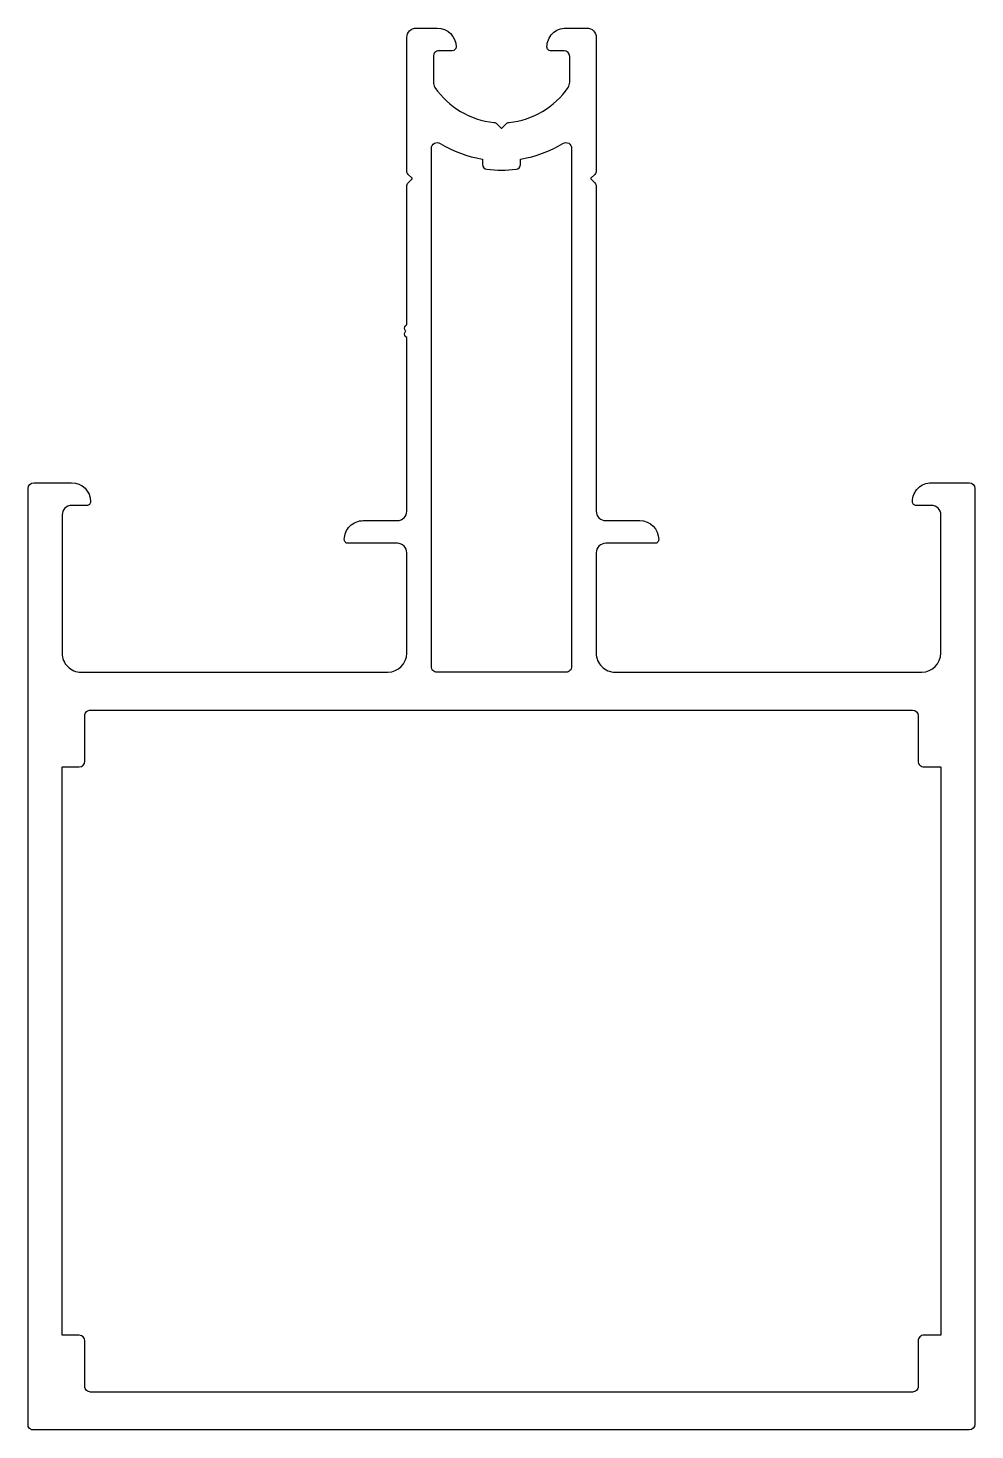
# Model space of a CAD drawing. Extents: x 606.2 to 656.2, y -197.1 to -123.1.
import ezdxf

# ---------------------------------------------------------------- set-up
doc = ezdxf.new("R2010")
doc.units = 0
doc.header["$LTSCALE"] = 15
doc.layers.get('0').update_dxf_attribs({"linetype": 'CONTINUOUS'})

msp = doc.modelspace()

# ---------------------------------------------------------------- linework, layer by layer
at = {"color": 0}
msp.add_line((622.888, -150.13, -272.106), (622.888, -150.13, -272.106), dxfattribs=at)
for points in [[(626.688, -123.13), (627.788, -123.13, -0.413053), (628.788, -124.13, -0.400894), (628.588, -124.33), (627.888, -124.33, 0.417504), (627.588, -124.63), (627.588, -125.982, 0.157266), (627.674, -126.262, 0.224341), (630.788, -128.111, -0.172693), (630.941, -128.183), (631.17, -128.412, 0.417835), (631.206, -128.412), (631.435, -128.183, -0.173137), (631.588, -128.111, 0.22423), (634.703, -126.262, 0.136802), (634.788, -125.982), (634.788, -124.63, 0.414087), (634.488, -124.33), (633.788, -124.33, -0.414879), (633.588, -124.13, -0.414555), (634.588, -123.13), (635.688, -123.13, -0.414107), (636.188, -123.63), (636.188, -130.677, -0.201694), (636.115, -130.853), (635.906, -131.062, 0.421914), (635.906, -131.098), (636.115, -131.307, -0.198729), (636.188, -131.484), (636.188, -148.63, 0.414778), (636.688, -149.13), (638.488, -149.13, -0.414189), (639.488, -150.13, -0.420946), (639.288, -150.33), (636.688, -150.33, 0.414455), (636.188, -150.83), (636.188, -156.13, 0.41448), (637.188, -157.13), (653.388, -157.13, 0.406151), (654.388, -156.13), (654.388, -148.83, 0.413209), (653.888, -148.33), (653.088, -148.33, -0.456034), (652.888, -148.13), (652.888, -148.13, -0.414282), (653.888, -147.13), (655.888, -147.13, -0.407981), (656.188, -147.43), (656.188, -196.83, -0.407432), (655.888, -197.13), (606.488, -197.13, -0.480123), (606.188, -196.83), (606.188, -147.43, -0.414209), (606.488, -147.13), (608.488, -147.13, -0.414134), (609.488, -148.13, -0.421184), (609.288, -148.33), (608.488, -148.33, 0.412899), (607.988, -148.83), (607.988, -156.13, 0.415049), (608.988, -157.13), (625.188, -157.13, 0.413928), (626.188, -156.13), (626.188, -150.83, 0.412068), (625.688, -150.33), (623.088, -150.33, -0.425112), (622.888, -150.13, -0.414472), (623.888, -149.13), (625.688, -149.13, 0.412108), (626.188, -148.63), (626.188, -139.49, 0.196341), (626.181, -139.473), (626.129, -139.422, -0.398025), (626.122, -139.147, 0.380421), (626.122, -139.113, -0.398295), (626.129, -138.839), (626.181, -138.787, 0.181881), (626.188, -138.77), (626.188, -131.484, -0.212164), (626.261, -131.307), (626.47, -131.098, 0.41398), (626.47, -131.062), (626.261, -130.853, -0.222473), (626.188, -130.677), (626.188, -123.63, -0.415018)], [(627.944, -129.221, 0.095912), (630.167, -130.046, -0.356562), (630.188, -130.071), (630.188, -130.337, 0.381572), (630.409, -130.585, 0.057973), (631.967, -130.585, 0.380243), (632.188, -130.337), (632.188, -130.071, -0.368027), (632.209, -130.046, 0.095573), (634.432, -129.221, -0.586667), (634.888, -129.477), (634.888, -156.83, -0.436021), (634.588, -157.13), (627.788, -157.13, -0.454981), (627.488, -156.83), (627.488, -129.477, -0.586955)], [(609.488, -159.13), (652.888, -159.13, -0.405062), (653.188, -159.43), (653.188, -161.83, 0.415435), (653.488, -162.13), (654.363, -162.13, -0.432634), (654.388, -162.155), (654.388, -192.105, -0.406242), (654.363, -192.13), (653.488, -192.13, 0.414744), (653.188, -192.43), (653.188, -194.83, -0.414394), (652.888, -195.13), (609.488, -195.13, -0.414591), (609.188, -194.83), (609.188, -192.43, 0.40691), (608.888, -192.13), (608.013, -192.13, -0.415693), (607.988, -192.105), (607.988, -162.155, -0.414299), (608.013, -162.13), (608.888, -162.13, 0.414196), (609.188, -161.83), (609.188, -159.43, -0.442472)]]:
    msp.add_lwpolyline(points, format="xyb", close=True, dxfattribs=at)

doc.saveas('drawing.dxf')
